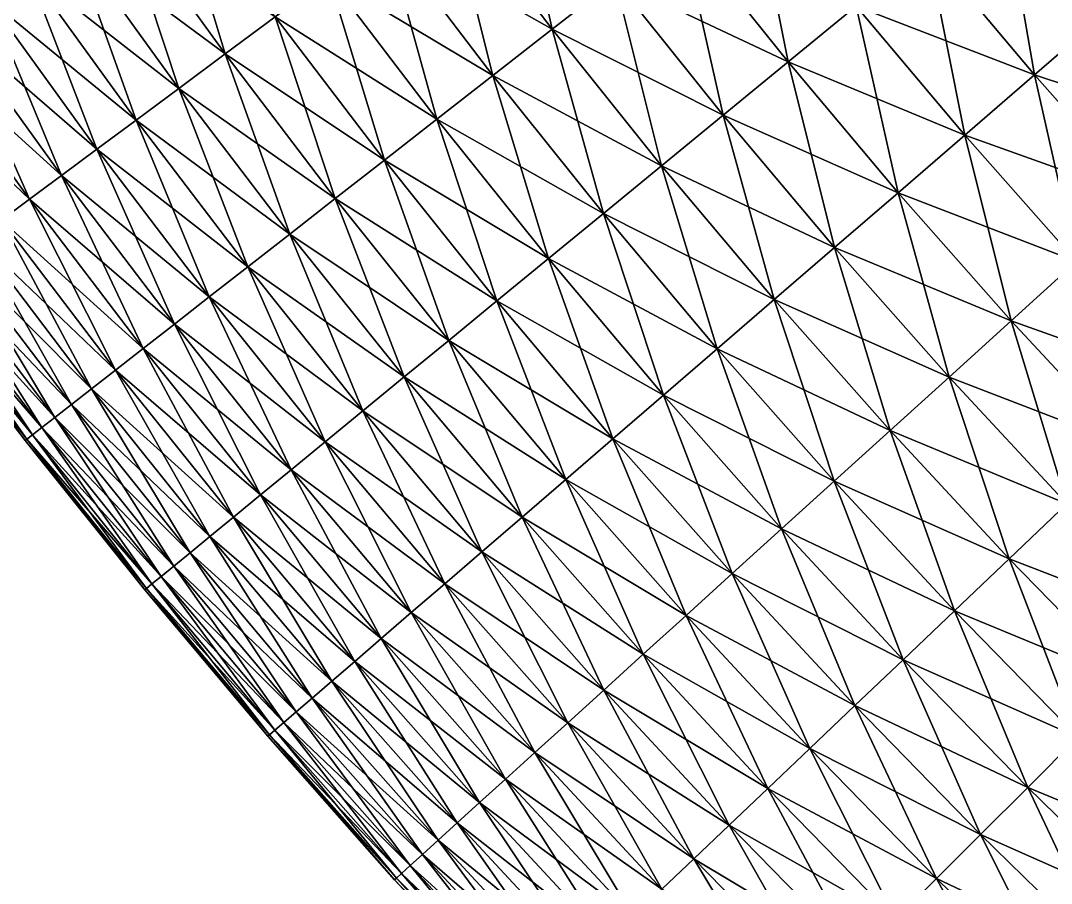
# Model space of a CAD drawing. Extents: x -1 to 0.97, y -0.99 to 0.99.
# Drawn here: x -0.7915 to -0.6609, y -0.6644 to -0.5551 of the extents above; entities that cross this region are included whole.
import ezdxf

# ---------------------------------------------------------------- set-up
doc = ezdxf.new("R2010")
doc.units = 0

msp = doc.modelspace()

# ---------------------------------------------------------------- linework, layer by layer
for points in [[(-0.72415, -0.55622, 0.40265), (-0.72945, -0.53258, 0.42482), (-0.73756, -0.53859, 0.40265)], [(-0.72415, -0.55622, 0.40265), (-0.71619, -0.55001, 0.42482), (-0.72945, -0.53258, 0.42482)], [(-0.76556, -0.55936, 0.31167), (-0.7726, -0.53618, 0.33473), (-0.77904, -0.54072, 0.31167)], [(-0.76556, -0.55936, 0.31167), (-0.75923, -0.55467, 0.33473), (-0.7726, -0.53618, 0.33473)], [(-0.69429, -0.56037, 0.44673), (-0.69901, -0.53661, 0.46838), (-0.70781, -0.54347, 0.44673)], [(-0.69429, -0.56037, 0.44673), (-0.68566, -0.55329, 0.46838), (-0.69901, -0.53661, 0.46838)], [(-0.73167, -0.56209, 0.38023), (-0.73756, -0.53859, 0.40265), (-0.74523, -0.54428, 0.38023)], [(-0.72415, -0.55622, -0.40265), (-0.74523, -0.54428, -0.38023), (-0.73756, -0.53859, -0.40265)], [(-0.73167, -0.56209, 0.38023), (-0.72415, -0.55622, 0.40265), (-0.73756, -0.53859, 0.40265)], [(-0.71619, -0.55001, -0.42482), (-0.72415, -0.55622, -0.40265), (-0.73756, -0.53859, -0.40265)], [(-0.66306, -0.56201, 0.48974), (-0.6672, -0.53814, 0.51081), (-0.67663, -0.54588, 0.48974)], [(-0.66306, -0.56201, 0.48974), (-0.65382, -0.55404, 0.51081), (-0.6672, -0.53814, 0.51081)], [(-0.77144, -0.56372, 0.28842), (-0.77904, -0.54072, 0.31167), (-0.78502, -0.54493, 0.28842)], [(-0.76556, -0.55936, -0.31167), (-0.78502, -0.54493, -0.28842), (-0.77904, -0.54072, -0.31167)], [(-0.77144, -0.56372, 0.28842), (-0.76556, -0.55936, 0.31167), (-0.77904, -0.54072, 0.31167)], [(-0.75923, -0.55467, -0.33473), (-0.76556, -0.55936, -0.31167), (-0.77904, -0.54072, -0.31167)], [(-0.73876, -0.56763, 0.35759), (-0.74523, -0.54428, 0.38023), (-0.75245, -0.54964, 0.35759)], [(-0.73167, -0.56209, -0.38023), (-0.75245, -0.54964, -0.35759), (-0.74523, -0.54428, -0.38023)], [(-0.73876, -0.56763, 0.35759), (-0.73167, -0.56209, 0.38023), (-0.74523, -0.54428, 0.38023)], [(-0.72415, -0.55622, -0.40265), (-0.73167, -0.56209, -0.38023), (-0.74523, -0.54428, -0.38023)], [(-0.7025, -0.56711, 0.42482), (-0.70781, -0.54347, 0.44673), (-0.71619, -0.55001, 0.42482)], [(-0.69429, -0.56037, -0.44673), (-0.71619, -0.55001, -0.42482), (-0.70781, -0.54347, -0.44673)], [(-0.7025, -0.56711, 0.42482), (-0.69429, -0.56037, 0.44673), (-0.70781, -0.54347, 0.44673)], [(-0.68566, -0.55329, -0.46838), (-0.69429, -0.56037, -0.44673), (-0.70781, -0.54347, -0.44673)], [(-0.77686, -0.56774, 0.265), (-0.78502, -0.54493, 0.28842), (-0.79054, -0.54882, 0.265)], [(-0.77144, -0.56372, -0.28842), (-0.79054, -0.54882, -0.265), (-0.78502, -0.54493, -0.28842)], [(-0.77686, -0.56774, 0.265), (-0.77144, -0.56372, 0.28842), (-0.78502, -0.54493, 0.28842)], [(-0.76556, -0.55936, -0.31167), (-0.77144, -0.56372, -0.28842), (-0.78502, -0.54493, -0.28842)], [(-0.6719, -0.56964, 0.46838), (-0.67663, -0.54588, 0.48974), (-0.68566, -0.55329, 0.46838)], [(-0.66306, -0.56201, -0.48974), (-0.68566, -0.55329, -0.46838), (-0.67663, -0.54588, -0.48974)], [(-0.6719, -0.56964, 0.46838), (-0.66306, -0.56201, 0.48974), (-0.67663, -0.54588, 0.48974)], [(-0.65382, -0.55404, -0.51081), (-0.66306, -0.56201, -0.48974), (-0.67663, -0.54588, -0.48974)], [(-0.78182, -0.57142, 0.24142), (-0.79054, -0.54882, 0.265), (-0.79559, -0.55237, 0.24142)], [(-0.77686, -0.56774, -0.265), (-0.79559, -0.55237, -0.24142), (-0.79054, -0.54882, -0.265)], [(-0.78182, -0.57142, 0.24142), (-0.77686, -0.56774, 0.265), (-0.79054, -0.54882, 0.265)], [(-0.77144, -0.56372, -0.28842), (-0.77686, -0.56774, -0.265), (-0.79054, -0.54882, -0.265)], [(-0.74542, -0.57282, 0.33473), (-0.75245, -0.54964, 0.35759), (-0.75923, -0.55467, 0.33473)], [(-0.73876, -0.56763, -0.35759), (-0.75923, -0.55467, -0.33473), (-0.75245, -0.54964, -0.35759)], [(-0.74542, -0.57282, 0.33473), (-0.73876, -0.56763, 0.35759), (-0.75245, -0.54964, 0.35759)], [(-0.73167, -0.56209, -0.38023), (-0.73876, -0.56763, -0.35759), (-0.75245, -0.54964, -0.35759)], [(-0.7103, -0.57352, 0.40265), (-0.71619, -0.55001, 0.42482), (-0.72415, -0.55622, 0.40265)], [(-0.7025, -0.56711, -0.42482), (-0.72415, -0.55622, -0.40265), (-0.71619, -0.55001, -0.42482)], [(-0.7103, -0.57352, 0.40265), (-0.7025, -0.56711, 0.42482), (-0.71619, -0.55001, 0.42482)], [(-0.69429, -0.56037, -0.44673), (-0.7025, -0.56711, -0.42482), (-0.71619, -0.55001, -0.42482)], [(-0.78632, -0.57476, 0.2177), (-0.79559, -0.55237, 0.24142), (-0.80017, -0.5556, 0.2177)], [(-0.78182, -0.57142, -0.24142), (-0.80017, -0.5556, -0.2177), (-0.79559, -0.55237, -0.24142)], [(-0.78632, -0.57476, 0.2177), (-0.78182, -0.57142, 0.24142), (-0.79559, -0.55237, 0.24142)], [(-0.77686, -0.56774, -0.265), (-0.78182, -0.57142, -0.24142), (-0.79559, -0.55237, -0.24142)], [(-0.68035, -0.57693, 0.44673), (-0.68566, -0.55329, 0.46838), (-0.69429, -0.56037, 0.44673)], [(-0.6719, -0.56964, -0.46838), (-0.69429, -0.56037, -0.44673), (-0.68566, -0.55329, -0.46838)], [(-0.68035, -0.57693, 0.44673), (-0.6719, -0.56964, 0.46838), (-0.68566, -0.55329, 0.46838)], [(-0.66306, -0.56201, -0.48974), (-0.6719, -0.56964, -0.46838), (-0.68566, -0.55329, -0.46838)], [(-0.75163, -0.57767, 0.31167), (-0.75923, -0.55467, 0.33473), (-0.76556, -0.55936, 0.31167)], [(-0.74542, -0.57282, -0.33473), (-0.76556, -0.55936, -0.31167), (-0.75923, -0.55467, -0.33473)], [(-0.75163, -0.57767, 0.31167), (-0.74542, -0.57282, 0.33473), (-0.75923, -0.55467, 0.33473)], [(-0.73876, -0.56763, -0.35759), (-0.74542, -0.57282, -0.33473), (-0.75923, -0.55467, -0.33473)], [(-0.64909, -0.57781, 0.48974), (-0.65382, -0.55404, 0.51081), (-0.66306, -0.56201, 0.48974)], [(-0.64005, -0.56961, -0.51081), (-0.66306, -0.56201, -0.48974), (-0.65382, -0.55404, -0.51081)], [(-0.79035, -0.57775, 0.19384), (-0.80017, -0.5556, 0.2177), (-0.80427, -0.55849, 0.19384)], [(-0.78632, -0.57476, -0.2177), (-0.80427, -0.55849, -0.19384), (-0.80017, -0.5556, -0.2177)], [(-0.79035, -0.57775, 0.19384), (-0.78632, -0.57476, 0.2177), (-0.80017, -0.5556, 0.2177)], [(-0.78182, -0.57142, -0.24142), (-0.78632, -0.57476, -0.2177), (-0.80017, -0.5556, -0.2177)], [(-0.71768, -0.57957, 0.38023), (-0.72415, -0.55622, 0.40265), (-0.73167, -0.56209, 0.38023)], [(-0.7103, -0.57352, -0.40265), (-0.73167, -0.56209, -0.38023), (-0.72415, -0.55622, -0.40265)], [(-0.71768, -0.57957, 0.38023), (-0.7103, -0.57352, 0.40265), (-0.72415, -0.55622, 0.40265)], [(-0.7025, -0.56711, -0.42482), (-0.7103, -0.57352, -0.40265), (-0.72415, -0.55622, -0.40265)], [(-0.79035, -0.57775, -0.19384), (-0.8079, -0.56104, -0.16987), (-0.80427, -0.55849, -0.19384)], [(-0.79391, -0.58039, 0.16987), (-0.79035, -0.57775, 0.19384), (-0.80427, -0.55849, 0.19384)], [(-0.78632, -0.57476, -0.2177), (-0.79035, -0.57775, -0.19384), (-0.80427, -0.55849, -0.19384)], [(-0.7574, -0.58217, 0.28842), (-0.76556, -0.55936, 0.31167), (-0.77144, -0.56372, 0.28842)], [(-0.75163, -0.57767, -0.31167), (-0.77144, -0.56372, -0.28842), (-0.76556, -0.55936, -0.31167)], [(-0.7574, -0.58217, 0.28842), (-0.75163, -0.57767, 0.31167), (-0.76556, -0.55936, 0.31167)], [(-0.74542, -0.57282, -0.33473), (-0.75163, -0.57767, -0.31167), (-0.76556, -0.55936, -0.31167)], [(-0.79035, -0.57775, -0.19384), (-0.79391, -0.58039, -0.16987), (-0.8079, -0.56104, -0.16987)], [(-0.6884, -0.58387, 0.42482), (-0.69429, -0.56037, 0.44673), (-0.7025, -0.56711, 0.42482)], [(-0.68035, -0.57693, -0.44673), (-0.7025, -0.56711, -0.42482), (-0.69429, -0.56037, -0.44673)], [(-0.6884, -0.58387, 0.42482), (-0.68035, -0.57693, 0.44673), (-0.69429, -0.56037, 0.44673)], [(-0.6719, -0.56964, -0.46838), (-0.68035, -0.57693, -0.44673), (-0.69429, -0.56037, -0.44673)], [(-0.72464, -0.58528, 0.35759), (-0.73167, -0.56209, 0.38023), (-0.73876, -0.56763, 0.35759)], [(-0.71768, -0.57957, -0.38023), (-0.73876, -0.56763, -0.35759), (-0.73167, -0.56209, -0.38023)], [(-0.72464, -0.58528, 0.35759), (-0.71768, -0.57957, 0.38023), (-0.73167, -0.56209, 0.38023)], [(-0.7103, -0.57352, -0.40265), (-0.71768, -0.57957, -0.38023), (-0.73167, -0.56209, -0.38023)], [(-0.65775, -0.58565, 0.46838), (-0.66306, -0.56201, 0.48974), (-0.6719, -0.56964, 0.46838)], [(-0.64909, -0.57781, -0.48974), (-0.6719, -0.56964, -0.46838), (-0.66306, -0.56201, -0.48974)], [(-0.65775, -0.58565, 0.46838), (-0.64909, -0.57781, 0.48974), (-0.66306, -0.56201, 0.48974)], [(-0.64005, -0.56961, -0.51081), (-0.64909, -0.57781, -0.48974), (-0.66306, -0.56201, -0.48974)], [(-0.76272, -0.58632, 0.265), (-0.77144, -0.56372, 0.28842), (-0.77686, -0.56774, 0.265)], [(-0.7574, -0.58217, -0.28842), (-0.77686, -0.56774, -0.265), (-0.77144, -0.56372, -0.28842)], [(-0.76272, -0.58632, 0.265), (-0.7574, -0.58217, 0.28842), (-0.77144, -0.56372, 0.28842)], [(-0.75163, -0.57767, -0.31167), (-0.7574, -0.58217, -0.28842), (-0.77144, -0.56372, -0.28842)], [(-0.76759, -0.59012, 0.24142), (-0.77686, -0.56774, 0.265), (-0.78182, -0.57142, 0.24142)], [(-0.76272, -0.58632, -0.265), (-0.78182, -0.57142, -0.24142), (-0.77686, -0.56774, -0.265)], [(-0.76759, -0.59012, 0.24142), (-0.76272, -0.58632, 0.265), (-0.77686, -0.56774, 0.265)], [(-0.7574, -0.58217, -0.28842), (-0.76272, -0.58632, -0.265), (-0.77686, -0.56774, -0.265)], [(-0.73116, -0.59063, 0.33473), (-0.73876, -0.56763, 0.35759), (-0.74542, -0.57282, 0.33473)], [(-0.72464, -0.58528, -0.35759), (-0.74542, -0.57282, -0.33473), (-0.73876, -0.56763, -0.35759)], [(-0.73116, -0.59063, 0.33473), (-0.72464, -0.58528, 0.35759), (-0.73876, -0.56763, 0.35759)], [(-0.71768, -0.57957, -0.38023), (-0.72464, -0.58528, -0.35759), (-0.73876, -0.56763, -0.35759)], [(-0.69604, -0.59046, 0.40265), (-0.7025, -0.56711, 0.42482), (-0.7103, -0.57352, 0.40265)], [(-0.6884, -0.58387, -0.42482), (-0.7103, -0.57352, -0.40265), (-0.7025, -0.56711, -0.42482)], [(-0.69604, -0.59046, 0.40265), (-0.6884, -0.58387, 0.42482), (-0.7025, -0.56711, 0.42482)], [(-0.68035, -0.57693, -0.44673), (-0.6884, -0.58387, -0.42482), (-0.7025, -0.56711, -0.42482)], [(-0.66602, -0.59314, 0.44673), (-0.6719, -0.56964, 0.46838), (-0.68035, -0.57693, 0.44673)], [(-0.65775, -0.58565, -0.46838), (-0.68035, -0.57693, -0.44673), (-0.6719, -0.56964, -0.46838)], [(-0.66602, -0.59314, 0.44673), (-0.65775, -0.58565, 0.46838), (-0.6719, -0.56964, 0.46838)], [(-0.64909, -0.57781, -0.48974), (-0.65775, -0.58565, -0.46838), (-0.6719, -0.56964, -0.46838)], [(-0.772, -0.59357, 0.2177), (-0.78182, -0.57142, 0.24142), (-0.78632, -0.57476, 0.2177)], [(-0.76759, -0.59012, -0.24142), (-0.78632, -0.57476, -0.2177), (-0.78182, -0.57142, -0.24142)], [(-0.772, -0.59357, 0.2177), (-0.76759, -0.59012, 0.24142), (-0.78182, -0.57142, 0.24142)], [(-0.76272, -0.58632, -0.265), (-0.76759, -0.59012, -0.24142), (-0.78182, -0.57142, -0.24142)], [(-0.73725, -0.59563, 0.31167), (-0.74542, -0.57282, 0.33473), (-0.75163, -0.57767, 0.31167)], [(-0.73116, -0.59063, -0.33473), (-0.75163, -0.57767, -0.31167), (-0.74542, -0.57282, -0.33473)], [(-0.73725, -0.59563, 0.31167), (-0.73116, -0.59063, 0.33473), (-0.74542, -0.57282, 0.33473)], [(-0.72464, -0.58528, -0.35759), (-0.73116, -0.59063, -0.33473), (-0.74542, -0.57282, -0.33473)], [(-0.70327, -0.5967, 0.38023), (-0.7103, -0.57352, 0.40265), (-0.71768, -0.57957, 0.38023)], [(-0.69604, -0.59046, -0.40265), (-0.71768, -0.57957, -0.38023), (-0.7103, -0.57352, -0.40265)], [(-0.70327, -0.5967, 0.38023), (-0.69604, -0.59046, 0.40265), (-0.7103, -0.57352, 0.40265)], [(-0.6884, -0.58387, -0.42482), (-0.69604, -0.59046, -0.40265), (-0.7103, -0.57352, -0.40265)], [(-0.77596, -0.59666, 0.19384), (-0.78632, -0.57476, 0.2177), (-0.79035, -0.57775, 0.19384)], [(-0.772, -0.59357, -0.2177), (-0.79035, -0.57775, -0.19384), (-0.78632, -0.57476, -0.2177)], [(-0.77596, -0.59666, 0.19384), (-0.772, -0.59357, 0.2177), (-0.78632, -0.57476, 0.2177)], [(-0.76759, -0.59012, -0.24142), (-0.772, -0.59357, -0.2177), (-0.78632, -0.57476, -0.2177)], [(-0.67389, -0.60028, 0.42482), (-0.68035, -0.57693, 0.44673), (-0.6884, -0.58387, 0.42482)], [(-0.66602, -0.59314, -0.44673), (-0.6884, -0.58387, -0.42482), (-0.68035, -0.57693, -0.44673)], [(-0.67389, -0.60028, 0.42482), (-0.66602, -0.59314, 0.44673), (-0.68035, -0.57693, 0.44673)], [(-0.65775, -0.58565, -0.46838), (-0.66602, -0.59314, -0.44673), (-0.68035, -0.57693, -0.44673)], [(-0.77946, -0.59939, 0.16987), (-0.79035, -0.57775, 0.19384), (-0.79391, -0.58039, 0.16987)], [(-0.77596, -0.59666, -0.19384), (-0.79391, -0.58039, -0.16987), (-0.79035, -0.57775, -0.19384)], [(-0.77946, -0.59939, 0.16987), (-0.77596, -0.59666, 0.19384), (-0.79035, -0.57775, 0.19384)], [(-0.772, -0.59357, -0.2177), (-0.77596, -0.59666, -0.19384), (-0.79035, -0.57775, -0.19384)], [(-0.74291, -0.60027, 0.28842), (-0.75163, -0.57767, 0.31167), (-0.7574, -0.58217, 0.28842)], [(-0.73725, -0.59563, -0.31167), (-0.7574, -0.58217, -0.28842), (-0.75163, -0.57767, -0.31167)], [(-0.74291, -0.60027, 0.28842), (-0.73725, -0.59563, 0.31167), (-0.75163, -0.57767, 0.31167)], [(-0.73116, -0.59063, -0.33473), (-0.73725, -0.59563, -0.31167), (-0.75163, -0.57767, -0.31167)], [(-0.71008, -0.60258, 0.35759), (-0.71768, -0.57957, 0.38023), (-0.72464, -0.58528, 0.35759)], [(-0.70327, -0.5967, -0.38023), (-0.72464, -0.58528, -0.35759), (-0.71768, -0.57957, -0.38023)], [(-0.71008, -0.60258, 0.35759), (-0.70327, -0.5967, 0.38023), (-0.71768, -0.57957, 0.38023)], [(-0.69604, -0.59046, -0.40265), (-0.70327, -0.5967, -0.38023), (-0.71768, -0.57957, -0.38023)], [(-0.78249, -0.60175, 0.14579), (-0.79391, -0.58039, 0.16987), (-0.797, -0.58268, 0.14579)], [(-0.77946, -0.59939, -0.16987), (-0.797, -0.58268, -0.14579), (-0.79391, -0.58039, -0.16987)], [(-0.78249, -0.60175, 0.14579), (-0.77946, -0.59939, 0.16987), (-0.79391, -0.58039, 0.16987)], [(-0.77596, -0.59666, -0.19384), (-0.77946, -0.59939, -0.16987), (-0.79391, -0.58039, -0.16987)], [(-0.74813, -0.60456, 0.265), (-0.7574, -0.58217, 0.28842), (-0.76272, -0.58632, 0.265)], [(-0.74291, -0.60027, -0.28842), (-0.76272, -0.58632, -0.265), (-0.7574, -0.58217, -0.28842)], [(-0.74813, -0.60456, 0.265), (-0.74291, -0.60027, 0.28842), (-0.7574, -0.58217, 0.28842)], [(-0.73725, -0.59563, -0.31167), (-0.74291, -0.60027, -0.28842), (-0.7574, -0.58217, -0.28842)], [(-0.78506, -0.60376, 0.12163), (-0.797, -0.58268, 0.14579), (-0.79962, -0.58462, 0.12163)], [(-0.78249, -0.60175, -0.14579), (-0.79962, -0.58462, -0.12163), (-0.797, -0.58268, -0.14579)], [(-0.78506, -0.60376, 0.12163), (-0.78249, -0.60175, 0.14579), (-0.797, -0.58268, 0.14579)], [(-0.77946, -0.59939, -0.16987), (-0.78249, -0.60175, -0.14579), (-0.797, -0.58268, -0.14579)], [(-0.78716, -0.6054, 0.09739), (-0.79962, -0.58462, 0.12163), (-0.80177, -0.58621, 0.09739)], [(-0.78506, -0.60376, -0.12163), (-0.80177, -0.58621, -0.09739), (-0.79962, -0.58462, -0.12163)], [(-0.78716, -0.6054, 0.09739), (-0.78506, -0.60376, 0.12163), (-0.79962, -0.58462, 0.12163)], [(-0.78249, -0.60175, -0.14579), (-0.78506, -0.60376, -0.12163), (-0.79962, -0.58462, -0.12163)], [(-0.68137, -0.60706, 0.40265), (-0.6884, -0.58387, 0.42482), (-0.69604, -0.59046, 0.40265)], [(-0.67389, -0.60028, -0.42482), (-0.69604, -0.59046, -0.40265), (-0.6884, -0.58387, -0.42482)], [(-0.68137, -0.60706, 0.40265), (-0.67389, -0.60028, 0.42482), (-0.6884, -0.58387, 0.42482)], [(-0.66602, -0.59314, -0.44673), (-0.67389, -0.60028, -0.42482), (-0.6884, -0.58387, -0.42482)], [(-0.71648, -0.60809, 0.33473), (-0.72464, -0.58528, 0.35759), (-0.73116, -0.59063, 0.33473)], [(-0.71008, -0.60258, -0.35759), (-0.73116, -0.59063, -0.33473), (-0.72464, -0.58528, -0.35759)], [(-0.71648, -0.60809, 0.33473), (-0.71008, -0.60258, 0.35759), (-0.72464, -0.58528, 0.35759)], [(-0.70327, -0.5967, -0.38023), (-0.71008, -0.60258, -0.35759), (-0.72464, -0.58528, -0.35759)], [(-0.65129, -0.609, 0.44673), (-0.65775, -0.58565, 0.46838), (-0.66602, -0.59314, 0.44673)], [(-0.64321, -0.60131, -0.46838), (-0.66602, -0.59314, -0.44673), (-0.65775, -0.58565, -0.46838)], [(-0.78998, -0.60759, 0.04875), (-0.80344, -0.58745, 0.07309), (-0.80463, -0.58834, 0.04875)], [(-0.7888, -0.60668, -0.07309), (-0.80463, -0.58834, -0.04875), (-0.80344, -0.58745, -0.07309)], [(-0.7888, -0.60668, 0.07309), (-0.80177, -0.58621, 0.09739), (-0.80344, -0.58745, 0.07309)], [(-0.78716, -0.6054, -0.09739), (-0.80344, -0.58745, -0.07309), (-0.80177, -0.58621, -0.09739)], [(-0.78998, -0.60759, 0.04875), (-0.7888, -0.60668, 0.07309), (-0.80344, -0.58745, 0.07309)], [(-0.78716, -0.6054, -0.09739), (-0.7888, -0.60668, -0.07309), (-0.80344, -0.58745, -0.07309)], [(-0.7888, -0.60668, 0.07309), (-0.78716, -0.6054, 0.09739), (-0.80177, -0.58621, 0.09739)], [(-0.78506, -0.60376, -0.12163), (-0.78716, -0.6054, -0.09739), (-0.80177, -0.58621, -0.09739)], [(-0.7529, -0.60847, 0.24142), (-0.76272, -0.58632, 0.265), (-0.76759, -0.59012, 0.24142)], [(-0.74813, -0.60456, -0.265), (-0.76759, -0.59012, -0.24142), (-0.76272, -0.58632, -0.265)], [(-0.7529, -0.60847, 0.24142), (-0.74813, -0.60456, 0.265), (-0.76272, -0.58632, 0.265)], [(-0.74291, -0.60027, -0.28842), (-0.74813, -0.60456, -0.265), (-0.76272, -0.58632, -0.265)], [(-0.79068, -0.60814, 0.02438), (-0.80463, -0.58834, 0.04875), (-0.80535, -0.58887, 0.02438)], [(-0.78998, -0.60759, -0.04875), (-0.80535, -0.58887, -0.02438), (-0.80463, -0.58834, -0.04875)], [(-0.79068, -0.60814, 0.02438), (-0.78998, -0.60759, 0.04875), (-0.80463, -0.58834, 0.04875)], [(-0.7888, -0.60668, -0.07309), (-0.78998, -0.60759, -0.04875), (-0.80463, -0.58834, -0.04875)], [(-0.79091, -0.60833, 0), (-0.80535, -0.58887, 0.02438), (-0.80559, -0.58905, 0)], [(-0.79068, -0.60814, -0.02438), (-0.80559, -0.58905, 0), (-0.80535, -0.58887, -0.02438)], [(-0.79068, -0.60814, -0.02438), (-0.79091, -0.60833, 0), (-0.80559, -0.58905, 0)], [(-0.79091, -0.60833, 0), (-0.79068, -0.60814, 0.02438), (-0.80535, -0.58887, 0.02438)], [(-0.78998, -0.60759, -0.04875), (-0.79068, -0.60814, -0.02438), (-0.80535, -0.58887, -0.02438)], [(-0.75723, -0.61203, 0.2177), (-0.76759, -0.59012, 0.24142), (-0.772, -0.59357, 0.2177)], [(-0.7529, -0.60847, -0.24142), (-0.772, -0.59357, -0.2177), (-0.76759, -0.59012, -0.24142)], [(-0.75723, -0.61203, 0.2177), (-0.7529, -0.60847, 0.24142), (-0.76759, -0.59012, 0.24142)], [(-0.74813, -0.60456, -0.265), (-0.7529, -0.60847, -0.24142), (-0.76759, -0.59012, -0.24142)], [(-0.72244, -0.61324, 0.31167), (-0.73116, -0.59063, 0.33473), (-0.73725, -0.59563, 0.31167)], [(-0.71648, -0.60809, -0.33473), (-0.73725, -0.59563, -0.31167), (-0.73116, -0.59063, -0.33473)], [(-0.72244, -0.61324, 0.31167), (-0.71648, -0.60809, 0.33473), (-0.73116, -0.59063, 0.33473)], [(-0.71008, -0.60258, -0.35759), (-0.71648, -0.60809, -0.33473), (-0.73116, -0.59063, -0.33473)], [(-0.68844, -0.61347, 0.38023), (-0.69604, -0.59046, 0.40265), (-0.70327, -0.5967, 0.38023)], [(-0.68137, -0.60706, -0.40265), (-0.70327, -0.5967, -0.38023), (-0.69604, -0.59046, -0.40265)], [(-0.68844, -0.61347, 0.38023), (-0.68137, -0.60706, 0.40265), (-0.69604, -0.59046, 0.40265)], [(-0.67389, -0.60028, -0.42482), (-0.68137, -0.60706, -0.40265), (-0.69604, -0.59046, -0.40265)], [(-0.76111, -0.61521, 0.19384), (-0.772, -0.59357, 0.2177), (-0.77596, -0.59666, 0.19384)], [(-0.75723, -0.61203, -0.2177), (-0.77596, -0.59666, -0.19384), (-0.772, -0.59357, -0.2177)], [(-0.76111, -0.61521, 0.19384), (-0.75723, -0.61203, 0.2177), (-0.772, -0.59357, 0.2177)], [(-0.7529, -0.60847, -0.24142), (-0.75723, -0.61203, -0.2177), (-0.772, -0.59357, -0.2177)], [(-0.65899, -0.61633, 0.42482), (-0.66602, -0.59314, 0.44673), (-0.67389, -0.60028, 0.42482)], [(-0.65129, -0.609, -0.44673), (-0.67389, -0.60028, -0.42482), (-0.66602, -0.59314, -0.44673)], [(-0.65899, -0.61633, 0.42482), (-0.65129, -0.609, 0.44673), (-0.66602, -0.59314, 0.44673)], [(-0.64321, -0.60131, -0.46838), (-0.65129, -0.609, -0.44673), (-0.66602, -0.59314, -0.44673)], [(-0.72798, -0.61802, 0.28842), (-0.73725, -0.59563, 0.31167), (-0.74291, -0.60027, 0.28842)], [(-0.72244, -0.61324, -0.31167), (-0.74291, -0.60027, -0.28842), (-0.73725, -0.59563, -0.31167)], [(-0.72798, -0.61802, 0.28842), (-0.72244, -0.61324, 0.31167), (-0.73725, -0.59563, 0.31167)], [(-0.71648, -0.60809, -0.33473), (-0.72244, -0.61324, -0.31167), (-0.73725, -0.59563, -0.31167)], [(-0.76454, -0.61802, 0.16987), (-0.77596, -0.59666, 0.19384), (-0.77946, -0.59939, 0.16987)], [(-0.76111, -0.61521, -0.19384), (-0.77946, -0.59939, -0.16987), (-0.77596, -0.59666, -0.19384)], [(-0.76454, -0.61802, 0.16987), (-0.76111, -0.61521, 0.19384), (-0.77596, -0.59666, 0.19384)], [(-0.75723, -0.61203, -0.2177), (-0.76111, -0.61521, -0.19384), (-0.77596, -0.59666, -0.19384)], [(-0.69511, -0.61951, 0.35759), (-0.70327, -0.5967, 0.38023), (-0.71008, -0.60258, 0.35759)], [(-0.68844, -0.61347, -0.38023), (-0.71008, -0.60258, -0.35759), (-0.70327, -0.5967, -0.38023)], [(-0.69511, -0.61951, 0.35759), (-0.68844, -0.61347, 0.38023), (-0.70327, -0.5967, 0.38023)], [(-0.68137, -0.60706, -0.40265), (-0.68844, -0.61347, -0.38023), (-0.70327, -0.5967, -0.38023)], [(-0.76751, -0.62046, 0.14579), (-0.77946, -0.59939, 0.16987), (-0.78249, -0.60175, 0.14579)], [(-0.76454, -0.61802, -0.16987), (-0.78249, -0.60175, -0.14579), (-0.77946, -0.59939, -0.16987)], [(-0.76751, -0.62046, 0.14579), (-0.76454, -0.61802, 0.16987), (-0.77946, -0.59939, 0.16987)], [(-0.76111, -0.61521, -0.19384), (-0.76454, -0.61802, -0.16987), (-0.77946, -0.59939, -0.16987)], [(-0.73309, -0.62242, 0.265), (-0.74291, -0.60027, 0.28842), (-0.74813, -0.60456, 0.265)], [(-0.72798, -0.61802, -0.28842), (-0.74813, -0.60456, -0.265), (-0.74291, -0.60027, -0.28842)], [(-0.73309, -0.62242, 0.265), (-0.72798, -0.61802, 0.28842), (-0.74291, -0.60027, 0.28842)], [(-0.72244, -0.61324, -0.31167), (-0.72798, -0.61802, -0.28842), (-0.74291, -0.60027, -0.28842)], [(-0.6663, -0.62329, 0.40265), (-0.67389, -0.60028, 0.42482), (-0.68137, -0.60706, 0.40265)], [(-0.65899, -0.61633, -0.42482), (-0.68137, -0.60706, -0.40265), (-0.67389, -0.60028, -0.42482)], [(-0.6663, -0.62329, 0.40265), (-0.65899, -0.61633, 0.42482), (-0.67389, -0.60028, 0.42482)], [(-0.65129, -0.609, -0.44673), (-0.65899, -0.61633, -0.42482), (-0.67389, -0.60028, -0.42482)], [(-0.77003, -0.62253, 0.12163), (-0.78249, -0.60175, 0.14579), (-0.78506, -0.60376, 0.12163)], [(-0.76751, -0.62046, -0.14579), (-0.78506, -0.60376, -0.12163), (-0.78249, -0.60175, -0.14579)], [(-0.77003, -0.62253, 0.12163), (-0.76751, -0.62046, 0.14579), (-0.78249, -0.60175, 0.14579)], [(-0.76454, -0.61802, -0.16987), (-0.76751, -0.62046, -0.14579), (-0.78249, -0.60175, -0.14579)], [(-0.69511, -0.61951, -0.35759), (-0.71648, -0.60809, -0.33473), (-0.71008, -0.60258, -0.35759)], [(-0.70136, -0.62518, 0.33473), (-0.71008, -0.60258, 0.35759), (-0.71648, -0.60809, 0.33473)], [(-0.70136, -0.62518, 0.33473), (-0.69511, -0.61951, 0.35759), (-0.71008, -0.60258, 0.35759)], [(-0.68844, -0.61347, -0.38023), (-0.69511, -0.61951, -0.35759), (-0.71008, -0.60258, -0.35759)], [(-0.7721, -0.62423, 0.09739), (-0.78506, -0.60376, 0.12163), (-0.78716, -0.6054, 0.09739)], [(-0.77003, -0.62253, -0.12163), (-0.78716, -0.6054, -0.09739), (-0.78506, -0.60376, -0.12163)], [(-0.7721, -0.62423, 0.09739), (-0.77003, -0.62253, 0.12163), (-0.78506, -0.60376, 0.12163)], [(-0.76751, -0.62046, -0.14579), (-0.77003, -0.62253, -0.12163), (-0.78506, -0.60376, -0.12163)], [(-0.7737, -0.62555, 0.07309), (-0.78716, -0.6054, 0.09739), (-0.7888, -0.60668, 0.07309)], [(-0.7721, -0.62423, -0.09739), (-0.7888, -0.60668, -0.07309), (-0.78716, -0.6054, -0.09739)], [(-0.7737, -0.62555, 0.07309), (-0.7721, -0.62423, 0.09739), (-0.78716, -0.6054, 0.09739)], [(-0.77003, -0.62253, -0.12163), (-0.7721, -0.62423, -0.09739), (-0.78716, -0.6054, -0.09739)], [(-0.73777, -0.62646, 0.24142), (-0.74813, -0.60456, 0.265), (-0.7529, -0.60847, 0.24142)], [(-0.73309, -0.62242, -0.265), (-0.7529, -0.60847, -0.24142), (-0.74813, -0.60456, -0.265)], [(-0.73777, -0.62646, 0.24142), (-0.73309, -0.62242, 0.265), (-0.74813, -0.60456, 0.265)], [(-0.72798, -0.61802, -0.28842), (-0.73309, -0.62242, -0.265), (-0.74813, -0.60456, -0.265)], [(-0.77485, -0.62649, 0.04875), (-0.7888, -0.60668, 0.07309), (-0.78998, -0.60759, 0.04875)], [(-0.7737, -0.62555, -0.07309), (-0.78998, -0.60759, -0.04875), (-0.7888, -0.60668, -0.07309)], [(-0.77485, -0.62649, 0.04875), (-0.7737, -0.62555, 0.07309), (-0.7888, -0.60668, 0.07309)], [(-0.7721, -0.62423, -0.09739), (-0.7737, -0.62555, -0.07309), (-0.7888, -0.60668, -0.07309)], [(-0.77577, -0.62724, 0), (-0.79068, -0.60814, 0.02438), (-0.79091, -0.60833, 0)], [(-0.77554, -0.62706, -0.02438), (-0.79091, -0.60833, 0), (-0.79068, -0.60814, -0.02438)], [(-0.77554, -0.62706, -0.02438), (-0.77577, -0.62724, 0), (-0.79091, -0.60833, 0)], [(-0.77554, -0.62706, 0.02438), (-0.78998, -0.60759, 0.04875), (-0.79068, -0.60814, 0.02438)], [(-0.77485, -0.62649, -0.04875), (-0.79068, -0.60814, -0.02438), (-0.78998, -0.60759, -0.04875)], [(-0.77577, -0.62724, 0), (-0.77554, -0.62706, 0.02438), (-0.79068, -0.60814, 0.02438)], [(-0.77485, -0.62649, -0.04875), (-0.77554, -0.62706, -0.02438), (-0.79068, -0.60814, -0.02438)], [(-0.77554, -0.62706, 0.02438), (-0.77485, -0.62649, 0.04875), (-0.78998, -0.60759, 0.04875)], [(-0.7737, -0.62555, -0.07309), (-0.77485, -0.62649, -0.04875), (-0.78998, -0.60759, -0.04875)], [(-0.7072, -0.63047, 0.31167), (-0.71648, -0.60809, 0.33473), (-0.72244, -0.61324, 0.31167)], [(-0.70136, -0.62518, -0.33473), (-0.72244, -0.61324, -0.31167), (-0.71648, -0.60809, -0.33473)], [(-0.69511, -0.61951, -0.35759), (-0.70136, -0.62518, -0.33473), (-0.71648, -0.60809, -0.33473)], [(-0.7072, -0.63047, 0.31167), (-0.70136, -0.62518, 0.33473), (-0.71648, -0.60809, 0.33473)], [(-0.67321, -0.62987, 0.38023), (-0.68137, -0.60706, 0.40265), (-0.68844, -0.61347, 0.38023)], [(-0.6663, -0.62329, -0.40265), (-0.68844, -0.61347, -0.38023), (-0.68137, -0.60706, -0.40265)], [(-0.67321, -0.62987, 0.38023), (-0.6663, -0.62329, 0.40265), (-0.68137, -0.60706, 0.40265)], [(-0.65899, -0.61633, -0.42482), (-0.6663, -0.62329, -0.40265), (-0.68137, -0.60706, -0.40265)], [(-0.74201, -0.63012, 0.2177), (-0.7529, -0.60847, 0.24142), (-0.75723, -0.61203, 0.2177)], [(-0.73777, -0.62646, -0.24142), (-0.75723, -0.61203, -0.2177), (-0.7529, -0.60847, -0.24142)], [(-0.74201, -0.63012, 0.2177), (-0.73777, -0.62646, 0.24142), (-0.7529, -0.60847, 0.24142)], [(-0.73309, -0.62242, -0.265), (-0.73777, -0.62646, -0.24142), (-0.7529, -0.60847, -0.24142)], [(-0.74581, -0.63339, 0.19384), (-0.75723, -0.61203, 0.2177), (-0.76111, -0.61521, 0.19384)], [(-0.74201, -0.63012, -0.2177), (-0.76111, -0.61521, -0.19384), (-0.75723, -0.61203, -0.2177)], [(-0.74581, -0.63339, 0.19384), (-0.74201, -0.63012, 0.2177), (-0.75723, -0.61203, 0.2177)], [(-0.73777, -0.62646, -0.24142), (-0.74201, -0.63012, -0.2177), (-0.75723, -0.61203, -0.2177)], [(-0.71262, -0.63539, 0.28842), (-0.72244, -0.61324, 0.31167), (-0.72798, -0.61802, 0.28842)], [(-0.7072, -0.63047, -0.31167), (-0.72798, -0.61802, -0.28842), (-0.72244, -0.61324, -0.31167)], [(-0.71262, -0.63539, 0.28842), (-0.7072, -0.63047, 0.31167), (-0.72244, -0.61324, 0.31167)], [(-0.70136, -0.62518, -0.33473), (-0.7072, -0.63047, -0.31167), (-0.72244, -0.61324, -0.31167)], [(-0.67972, -0.63608, 0.35759), (-0.68844, -0.61347, 0.38023), (-0.69511, -0.61951, 0.35759)], [(-0.67321, -0.62987, -0.38023), (-0.69511, -0.61951, -0.35759), (-0.68844, -0.61347, -0.38023)], [(-0.67972, -0.63608, 0.35759), (-0.67321, -0.62987, 0.38023), (-0.68844, -0.61347, 0.38023)], [(-0.6663, -0.62329, -0.40265), (-0.67321, -0.62987, -0.38023), (-0.68844, -0.61347, -0.38023)], [(-0.74917, -0.63629, 0.16987), (-0.76111, -0.61521, 0.19384), (-0.76454, -0.61802, 0.16987)], [(-0.74581, -0.63339, -0.19384), (-0.76454, -0.61802, -0.16987), (-0.76111, -0.61521, -0.19384)], [(-0.74917, -0.63629, 0.16987), (-0.74581, -0.63339, 0.19384), (-0.76111, -0.61521, 0.19384)], [(-0.74201, -0.63012, -0.2177), (-0.74581, -0.63339, -0.19384), (-0.76111, -0.61521, -0.19384)], [(-0.65083, -0.63914, 0.40265), (-0.65899, -0.61633, 0.42482), (-0.6663, -0.62329, 0.40265)], [(-0.64369, -0.63201, -0.42482), (-0.6663, -0.62329, -0.40265), (-0.65899, -0.61633, -0.42482)], [(-0.75208, -0.6388, 0.14579), (-0.76454, -0.61802, 0.16987), (-0.76751, -0.62046, 0.14579)], [(-0.74917, -0.63629, -0.16987), (-0.76751, -0.62046, -0.14579), (-0.76454, -0.61802, -0.16987)], [(-0.75208, -0.6388, 0.14579), (-0.74917, -0.63629, 0.16987), (-0.76454, -0.61802, 0.16987)], [(-0.74581, -0.63339, -0.19384), (-0.74917, -0.63629, -0.16987), (-0.76454, -0.61802, -0.16987)], [(-0.71763, -0.63992, 0.265), (-0.72798, -0.61802, 0.28842), (-0.73309, -0.62242, 0.265)], [(-0.71262, -0.63539, -0.28842), (-0.73309, -0.62242, -0.265), (-0.72798, -0.61802, -0.28842)], [(-0.71763, -0.63992, 0.265), (-0.71262, -0.63539, 0.28842), (-0.72798, -0.61802, 0.28842)], [(-0.7072, -0.63047, -0.31167), (-0.71262, -0.63539, -0.28842), (-0.72798, -0.61802, -0.28842)], [(-0.68584, -0.6419, 0.33473), (-0.69511, -0.61951, 0.35759), (-0.70136, -0.62518, 0.33473)], [(-0.67973, -0.63608, -0.35759), (-0.70136, -0.62518, -0.33473), (-0.69511, -0.61951, -0.35759)], [(-0.68584, -0.6419, 0.33473), (-0.67972, -0.63608, 0.35759), (-0.69511, -0.61951, 0.35759)], [(-0.67321, -0.62987, -0.38023), (-0.67973, -0.63608, -0.35759), (-0.69511, -0.61951, -0.35759)], [(-0.75455, -0.64093, 0.12163), (-0.76751, -0.62046, 0.14579), (-0.77003, -0.62253, 0.12163)], [(-0.75208, -0.6388, -0.14579), (-0.77003, -0.62253, -0.12163), (-0.76751, -0.62046, -0.14579)], [(-0.75455, -0.64093, 0.12163), (-0.75208, -0.6388, 0.14579), (-0.76751, -0.62046, 0.14579)], [(-0.74917, -0.63629, -0.16987), (-0.75208, -0.6388, -0.14579), (-0.76751, -0.62046, -0.14579)], [(-0.75657, -0.64268, 0.09739), (-0.77003, -0.62253, 0.12163), (-0.7721, -0.62423, 0.09739)], [(-0.75455, -0.64093, -0.12163), (-0.7721, -0.62423, -0.09739), (-0.77003, -0.62253, -0.12163)], [(-0.75657, -0.64268, 0.09739), (-0.75455, -0.64093, 0.12163), (-0.77003, -0.62253, 0.12163)], [(-0.75208, -0.6388, -0.14579), (-0.75455, -0.64093, -0.12163), (-0.77003, -0.62253, -0.12163)], [(-0.7222, -0.64407, 0.24142), (-0.73309, -0.62242, 0.265), (-0.73777, -0.62646, 0.24142)], [(-0.71763, -0.63992, -0.265), (-0.73777, -0.62646, -0.24142), (-0.73309, -0.62242, -0.265)], [(-0.7222, -0.64407, 0.24142), (-0.71763, -0.63992, 0.265), (-0.73309, -0.62242, 0.265)], [(-0.71262, -0.63539, -0.28842), (-0.71763, -0.63992, -0.265), (-0.73309, -0.62242, -0.265)], [(-0.65758, -0.64589, 0.38023), (-0.6663, -0.62329, 0.40265), (-0.67321, -0.62987, 0.38023)], [(-0.65083, -0.63914, -0.40265), (-0.67321, -0.62987, -0.38023), (-0.6663, -0.62329, -0.40265)], [(-0.65758, -0.64589, 0.38023), (-0.65083, -0.63914, 0.40265), (-0.6663, -0.62329, 0.40265)], [(-0.64369, -0.63201, -0.42482), (-0.65083, -0.63914, -0.40265), (-0.6663, -0.62329, -0.40265)], [(-0.75815, -0.64404, 0.07309), (-0.7721, -0.62423, 0.09739), (-0.7737, -0.62555, 0.07309)], [(-0.75657, -0.64268, -0.09739), (-0.7737, -0.62555, -0.07309), (-0.7721, -0.62423, -0.09739)], [(-0.75815, -0.64404, 0.07309), (-0.75657, -0.64268, 0.09739), (-0.7721, -0.62423, 0.09739)], [(-0.75455, -0.64093, -0.12163), (-0.75657, -0.64268, -0.09739), (-0.7721, -0.62423, -0.09739)], [(-0.69155, -0.64733, 0.31167), (-0.70136, -0.62518, 0.33473), (-0.7072, -0.63047, 0.31167)], [(-0.68584, -0.6419, -0.33473), (-0.7072, -0.63047, -0.31167), (-0.70136, -0.62518, -0.33473)], [(-0.69155, -0.64733, 0.31167), (-0.68584, -0.6419, 0.33473), (-0.70136, -0.62518, 0.33473)], [(-0.67973, -0.63608, -0.35759), (-0.68584, -0.6419, -0.33473), (-0.70136, -0.62518, -0.33473)], [(-0.75995, -0.64559, 0.02438), (-0.77485, -0.62649, 0.04875), (-0.77554, -0.62706, 0.02438)], [(-0.75927, -0.64501, -0.04875), (-0.77554, -0.62706, -0.02438), (-0.77485, -0.62649, -0.04875)], [(-0.75927, -0.64501, 0.04875), (-0.7737, -0.62555, 0.07309), (-0.77485, -0.62649, 0.04875)], [(-0.75815, -0.64404, -0.07309), (-0.77485, -0.62649, -0.04875), (-0.7737, -0.62555, -0.07309)], [(-0.75995, -0.64559, 0.02438), (-0.75927, -0.64501, 0.04875), (-0.77485, -0.62649, 0.04875)], [(-0.75815, -0.64404, -0.07309), (-0.75927, -0.64501, -0.04875), (-0.77485, -0.62649, -0.04875)], [(-0.75927, -0.64501, 0.04875), (-0.75815, -0.64404, 0.07309), (-0.7737, -0.62555, 0.07309)], [(-0.75657, -0.64268, -0.09739), (-0.75815, -0.64404, -0.07309), (-0.7737, -0.62555, -0.07309)], [(-0.72635, -0.64783, 0.2177), (-0.73777, -0.62646, 0.24142), (-0.74201, -0.63012, 0.2177)], [(-0.7222, -0.64407, -0.24142), (-0.74201, -0.63012, -0.2177), (-0.73777, -0.62646, -0.24142)], [(-0.72635, -0.64783, 0.2177), (-0.7222, -0.64407, 0.24142), (-0.73777, -0.62646, 0.24142)], [(-0.71763, -0.63992, -0.265), (-0.7222, -0.64407, -0.24142), (-0.73777, -0.62646, -0.24142)], [(-0.76017, -0.64578, 0), (-0.77554, -0.62706, 0.02438), (-0.77577, -0.62724, 0)], [(-0.75995, -0.64559, -0.02438), (-0.77577, -0.62724, 0), (-0.77554, -0.62706, -0.02438)], [(-0.75995, -0.64559, -0.02438), (-0.76017, -0.64578, 0), (-0.77577, -0.62724, 0)], [(-0.76017, -0.64578, 0), (-0.75995, -0.64559, 0.02438), (-0.77554, -0.62706, 0.02438)], [(-0.75927, -0.64501, -0.04875), (-0.75995, -0.64559, -0.02438), (-0.77554, -0.62706, -0.02438)], [(-0.73007, -0.6512, 0.19384), (-0.74201, -0.63012, 0.2177), (-0.74581, -0.63339, 0.19384)], [(-0.72635, -0.64783, -0.2177), (-0.74581, -0.63339, -0.19384), (-0.74201, -0.63012, -0.2177)], [(-0.73007, -0.6512, 0.19384), (-0.72635, -0.64783, 0.2177), (-0.74201, -0.63012, 0.2177)], [(-0.7222, -0.64407, -0.24142), (-0.72635, -0.64783, -0.2177), (-0.74201, -0.63012, -0.2177)], [(-0.69685, -0.65238, 0.28842), (-0.7072, -0.63047, 0.31167), (-0.71262, -0.63539, 0.28842)], [(-0.69155, -0.64733, -0.31167), (-0.71262, -0.63539, -0.28842), (-0.7072, -0.63047, -0.31167)], [(-0.69685, -0.65238, 0.28842), (-0.69155, -0.64733, 0.31167), (-0.7072, -0.63047, 0.31167)], [(-0.68584, -0.6419, -0.33473), (-0.69155, -0.64733, -0.31167), (-0.7072, -0.63047, -0.31167)], [(-0.65758, -0.64589, -0.38023), (-0.67973, -0.63608, -0.35759), (-0.67321, -0.62987, -0.38023)], [(-0.66394, -0.65226, 0.35759), (-0.67321, -0.62987, 0.38023), (-0.67972, -0.63608, 0.35759)], [(-0.66394, -0.65226, 0.35759), (-0.65758, -0.64589, 0.38023), (-0.67321, -0.62987, 0.38023)], [(-0.65083, -0.63914, -0.40265), (-0.65758, -0.64589, -0.38023), (-0.67321, -0.62987, -0.38023)], [(-0.73336, -0.65418, 0.16987), (-0.74581, -0.63339, 0.19384), (-0.74917, -0.63629, 0.16987)], [(-0.73007, -0.6512, -0.19384), (-0.74917, -0.63629, -0.16987), (-0.74581, -0.63339, -0.19384)], [(-0.73336, -0.65418, 0.16987), (-0.73007, -0.6512, 0.19384), (-0.74581, -0.63339, 0.19384)], [(-0.72635, -0.64783, -0.2177), (-0.73007, -0.6512, -0.19384), (-0.74581, -0.63339, -0.19384)], [(-0.70173, -0.65703, 0.265), (-0.71262, -0.63539, 0.28842), (-0.71763, -0.63992, 0.265)], [(-0.69685, -0.65238, -0.28842), (-0.71763, -0.63992, -0.265), (-0.71262, -0.63539, -0.28842)], [(-0.70173, -0.65703, 0.265), (-0.69685, -0.65238, 0.28842), (-0.71262, -0.63539, 0.28842)], [(-0.69155, -0.64733, -0.31167), (-0.69685, -0.65238, -0.28842), (-0.71262, -0.63539, -0.28842)], [(-0.73621, -0.65676, 0.14579), (-0.74917, -0.63629, 0.16987), (-0.75208, -0.6388, 0.14579)], [(-0.73336, -0.65418, -0.16987), (-0.75208, -0.6388, -0.14579), (-0.74917, -0.63629, -0.16987)], [(-0.73621, -0.65676, 0.14579), (-0.73336, -0.65418, 0.16987), (-0.74917, -0.63629, 0.16987)], [(-0.73007, -0.6512, -0.19384), (-0.73336, -0.65418, -0.16987), (-0.74917, -0.63629, -0.16987)], [(-0.66991, -0.65822, 0.33473), (-0.67972, -0.63608, 0.35759), (-0.68584, -0.6419, 0.33473)], [(-0.66394, -0.65226, -0.35759), (-0.68584, -0.6419, -0.33473), (-0.67973, -0.63608, -0.35759)], [(-0.65758, -0.64589, -0.38023), (-0.66394, -0.65226, -0.35759), (-0.67973, -0.63608, -0.35759)], [(-0.66991, -0.65822, 0.33473), (-0.66394, -0.65226, 0.35759), (-0.67972, -0.63608, 0.35759)], [(-0.73862, -0.65895, 0.12163), (-0.75208, -0.6388, 0.14579), (-0.75455, -0.64093, 0.12163)], [(-0.73621, -0.65676, -0.14579), (-0.75455, -0.64093, -0.12163), (-0.75208, -0.6388, -0.14579)], [(-0.73862, -0.65895, 0.12163), (-0.73621, -0.65676, 0.14579), (-0.75208, -0.6388, 0.14579)], [(-0.73336, -0.65418, -0.16987), (-0.73621, -0.65676, -0.14579), (-0.75208, -0.6388, -0.14579)], [(-0.7406, -0.66074, 0.09739), (-0.75455, -0.64093, 0.12163), (-0.75657, -0.64268, 0.09739)], [(-0.73862, -0.65895, -0.12163), (-0.75657, -0.64268, -0.09739), (-0.75455, -0.64093, -0.12163)], [(-0.7406, -0.66074, 0.09739), (-0.73862, -0.65895, 0.12163), (-0.75455, -0.64093, 0.12163)], [(-0.73621, -0.65676, -0.14579), (-0.73862, -0.65895, -0.12163), (-0.75455, -0.64093, -0.12163)], [(-0.70621, -0.66129, 0.24142), (-0.71763, -0.63992, 0.265), (-0.7222, -0.64407, 0.24142)], [(-0.70173, -0.65703, -0.265), (-0.7222, -0.64407, -0.24142), (-0.71763, -0.63992, -0.265)], [(-0.70621, -0.66129, 0.24142), (-0.70173, -0.65703, 0.265), (-0.71763, -0.63992, 0.265)], [(-0.69685, -0.65238, -0.28842), (-0.70173, -0.65703, -0.265), (-0.71763, -0.63992, -0.265)], [(-0.67548, -0.6638, 0.31167), (-0.68584, -0.6419, 0.33473), (-0.69155, -0.64733, 0.31167)], [(-0.66991, -0.65822, -0.33473), (-0.69155, -0.64733, -0.31167), (-0.68584, -0.6419, -0.33473)], [(-0.67548, -0.6638, 0.31167), (-0.66991, -0.65822, 0.33473), (-0.68584, -0.6419, 0.33473)], [(-0.66394, -0.65226, -0.35759), (-0.66991, -0.65822, -0.33473), (-0.68584, -0.6419, -0.33473)], [(-0.74214, -0.66214, 0.07309), (-0.75657, -0.64268, 0.09739), (-0.75815, -0.64404, 0.07309)], [(-0.7406, -0.66074, -0.09739), (-0.75815, -0.64404, -0.07309), (-0.75657, -0.64268, -0.09739)], [(-0.74214, -0.66214, 0.07309), (-0.7406, -0.66074, 0.09739), (-0.75657, -0.64268, 0.09739)], [(-0.73862, -0.65895, -0.12163), (-0.7406, -0.66074, -0.09739), (-0.75657, -0.64268, -0.09739)], [(-0.74324, -0.66314, 0.04875), (-0.75815, -0.64404, 0.07309), (-0.75927, -0.64501, 0.04875)], [(-0.74214, -0.66214, -0.07309), (-0.75927, -0.64501, -0.04875), (-0.75815, -0.64404, -0.07309)], [(-0.74324, -0.66314, 0.04875), (-0.74214, -0.66214, 0.07309), (-0.75815, -0.64404, 0.07309)], [(-0.7406, -0.66074, -0.09739), (-0.74214, -0.66214, -0.07309), (-0.75815, -0.64404, -0.07309)], [(-0.71026, -0.66515, 0.2177), (-0.7222, -0.64407, 0.24142), (-0.72635, -0.64783, 0.2177)], [(-0.70621, -0.66129, -0.24142), (-0.72635, -0.64783, -0.2177), (-0.7222, -0.64407, -0.24142)], [(-0.71026, -0.66515, 0.2177), (-0.70621, -0.66129, 0.24142), (-0.7222, -0.64407, 0.24142)], [(-0.70173, -0.65703, -0.265), (-0.70621, -0.66129, -0.24142), (-0.7222, -0.64407, -0.24142)], [(-0.74413, -0.66394, 0), (-0.75995, -0.64559, 0.02438), (-0.76017, -0.64578, 0)], [(-0.7439, -0.66374, -0.02438), (-0.76017, -0.64578, 0), (-0.75995, -0.64559, -0.02438)], [(-0.7439, -0.66374, -0.02438), (-0.74413, -0.66394, 0), (-0.76017, -0.64578, 0)], [(-0.7439, -0.66374, 0.02438), (-0.75927, -0.64501, 0.04875), (-0.75995, -0.64559, 0.02438)], [(-0.74324, -0.66314, -0.04875), (-0.75995, -0.64559, -0.02438), (-0.75927, -0.64501, -0.04875)], [(-0.74413, -0.66394, 0), (-0.7439, -0.66374, 0.02438), (-0.75995, -0.64559, 0.02438)], [(-0.74324, -0.66314, -0.04875), (-0.7439, -0.66374, -0.02438), (-0.75995, -0.64559, -0.02438)], [(-0.7439, -0.66374, 0.02438), (-0.74324, -0.66314, 0.04875), (-0.75927, -0.64501, 0.04875)], [(-0.74214, -0.66214, -0.07309), (-0.74324, -0.66314, -0.04875), (-0.75927, -0.64501, -0.04875)], [(-0.64155, -0.66153, -0.38023), (-0.66394, -0.65226, -0.35759), (-0.65758, -0.64589, -0.38023)], [(-0.64776, -0.66804, 0.35759), (-0.65758, -0.64589, 0.38023), (-0.66394, -0.65226, 0.35759)], [(-0.68065, -0.66897, 0.28842), (-0.69155, -0.64733, 0.31167), (-0.69685, -0.65238, 0.28842)], [(-0.67548, -0.6638, -0.31167), (-0.69685, -0.65238, -0.28842), (-0.69155, -0.64733, -0.31167)], [(-0.68065, -0.66897, 0.28842), (-0.67548, -0.6638, 0.31167), (-0.69155, -0.64733, 0.31167)], [(-0.66991, -0.65822, -0.33473), (-0.67548, -0.6638, -0.31167), (-0.69155, -0.64733, -0.31167)], [(-0.7139, -0.66861, 0.19384), (-0.72635, -0.64783, 0.2177), (-0.73007, -0.6512, 0.19384)], [(-0.71026, -0.66515, -0.2177), (-0.73007, -0.6512, -0.19384), (-0.72635, -0.64783, -0.2177)], [(-0.7139, -0.66861, 0.19384), (-0.71026, -0.66515, 0.2177), (-0.72635, -0.64783, 0.2177)], [(-0.70621, -0.66129, -0.24142), (-0.71026, -0.66515, -0.2177), (-0.72635, -0.64783, -0.2177)], [(-0.71711, -0.67167, 0.16987), (-0.73007, -0.6512, 0.19384), (-0.73336, -0.65418, 0.16987)], [(-0.7139, -0.66861, -0.19384), (-0.73336, -0.65418, -0.16987), (-0.73007, -0.6512, -0.19384)], [(-0.71711, -0.67167, 0.16987), (-0.7139, -0.66861, 0.19384), (-0.73007, -0.6512, 0.19384)], [(-0.71026, -0.66515, -0.2177), (-0.7139, -0.66861, -0.19384), (-0.73007, -0.6512, -0.19384)], [(-0.68543, -0.67374, 0.265), (-0.69685, -0.65238, 0.28842), (-0.70173, -0.65703, 0.265)], [(-0.68065, -0.66897, -0.28842), (-0.70173, -0.65703, -0.265), (-0.69685, -0.65238, -0.28842)], [(-0.68543, -0.67374, 0.265), (-0.68065, -0.66897, 0.28842), (-0.69685, -0.65238, 0.28842)], [(-0.67548, -0.6638, -0.31167), (-0.68065, -0.66897, -0.28842), (-0.69685, -0.65238, -0.28842)], [(-0.64776, -0.66804, -0.35759), (-0.66991, -0.65822, -0.33473), (-0.66394, -0.65226, -0.35759)], [(-0.65358, -0.67416, 0.33473), (-0.66394, -0.65226, 0.35759), (-0.66991, -0.65822, 0.33473)], [(-0.64155, -0.66153, -0.38023), (-0.64776, -0.66804, -0.35759), (-0.66394, -0.65226, -0.35759)], [(-0.65358, -0.67416, 0.33473), (-0.64776, -0.66804, 0.35759), (-0.66394, -0.65226, 0.35759)], [(-0.7199, -0.67432, 0.14579), (-0.73336, -0.65418, 0.16987), (-0.73621, -0.65676, 0.14579)], [(-0.71711, -0.67167, -0.16987), (-0.73621, -0.65676, -0.14579), (-0.73336, -0.65418, -0.16987)], [(-0.7199, -0.67432, 0.14579), (-0.71711, -0.67167, 0.16987), (-0.73336, -0.65418, 0.16987)], [(-0.7139, -0.66861, -0.19384), (-0.71711, -0.67167, -0.16987), (-0.73336, -0.65418, -0.16987)], [(-0.72226, -0.67657, 0.12163), (-0.73621, -0.65676, 0.14579), (-0.73862, -0.65895, 0.12163)], [(-0.7199, -0.67432, -0.14579), (-0.73862, -0.65895, -0.12163), (-0.73621, -0.65676, -0.14579)], [(-0.72226, -0.67657, 0.12163), (-0.7199, -0.67432, 0.14579), (-0.73621, -0.65676, 0.14579)], [(-0.71711, -0.67167, -0.16987), (-0.7199, -0.67432, -0.14579), (-0.73621, -0.65676, -0.14579)], [(-0.68979, -0.67811, 0.24142), (-0.70173, -0.65703, 0.265), (-0.70621, -0.66129, 0.24142)], [(-0.68543, -0.67374, -0.265), (-0.70621, -0.66129, -0.24142), (-0.70173, -0.65703, -0.265)], [(-0.68979, -0.67811, 0.24142), (-0.68543, -0.67374, 0.265), (-0.70173, -0.65703, 0.265)], [(-0.68065, -0.66897, -0.28842), (-0.68543, -0.67374, -0.265), (-0.70173, -0.65703, -0.265)], [(-0.72419, -0.67841, 0.09739), (-0.73862, -0.65895, 0.12163), (-0.7406, -0.66074, 0.09739)], [(-0.72226, -0.67657, -0.12163), (-0.7406, -0.66074, -0.09739), (-0.73862, -0.65895, -0.12163)], [(-0.72419, -0.67841, 0.09739), (-0.72226, -0.67657, 0.12163), (-0.73862, -0.65895, 0.12163)], [(-0.7199, -0.67432, -0.14579), (-0.72226, -0.67657, -0.12163), (-0.73862, -0.65895, -0.12163)], [(-0.65358, -0.67416, -0.33473), (-0.67548, -0.6638, -0.31167), (-0.66991, -0.65822, -0.33473)], [(-0.65901, -0.67986, 0.31167), (-0.66991, -0.65822, 0.33473), (-0.67548, -0.6638, 0.31167)], [(-0.64776, -0.66804, -0.35759), (-0.65358, -0.67416, -0.33473), (-0.66991, -0.65822, -0.33473)], [(-0.65901, -0.67986, 0.31167), (-0.65358, -0.67416, 0.33473), (-0.66991, -0.65822, 0.33473)], [(-0.7257, -0.67984, 0.07309), (-0.7406, -0.66074, 0.09739), (-0.74214, -0.66214, 0.07309)], [(-0.72419, -0.67841, -0.09739), (-0.74214, -0.66214, -0.07309), (-0.7406, -0.66074, -0.09739)], [(-0.7257, -0.67984, 0.07309), (-0.72419, -0.67841, 0.09739), (-0.7406, -0.66074, 0.09739)], [(-0.72226, -0.67657, -0.12163), (-0.72419, -0.67841, -0.09739), (-0.7406, -0.66074, -0.09739)], [(-0.69375, -0.68207, 0.2177), (-0.70621, -0.66129, 0.24142), (-0.71026, -0.66515, 0.2177)], [(-0.68979, -0.67811, -0.24142), (-0.71026, -0.66515, -0.2177), (-0.70621, -0.66129, -0.24142)], [(-0.69375, -0.68207, 0.2177), (-0.68979, -0.67811, 0.24142), (-0.70621, -0.66129, 0.24142)], [(-0.68543, -0.67374, -0.265), (-0.68979, -0.67811, -0.24142), (-0.70621, -0.66129, -0.24142)], [(-0.72742, -0.68148, 0.02438), (-0.74324, -0.66314, 0.04875), (-0.7439, -0.66374, 0.02438)], [(-0.72677, -0.68087, -0.04875), (-0.7439, -0.66374, -0.02438), (-0.74324, -0.66314, -0.04875)], [(-0.72677, -0.68087, 0.04875), (-0.74214, -0.66214, 0.07309), (-0.74324, -0.66314, 0.04875)], [(-0.7257, -0.67984, -0.07309), (-0.74324, -0.66314, -0.04875), (-0.74214, -0.66214, -0.07309)], [(-0.72742, -0.68148, 0.02438), (-0.72677, -0.68087, 0.04875), (-0.74324, -0.66314, 0.04875)], [(-0.7257, -0.67984, -0.07309), (-0.72677, -0.68087, -0.04875), (-0.74324, -0.66314, -0.04875)], [(-0.72677, -0.68087, 0.04875), (-0.7257, -0.67984, 0.07309), (-0.74214, -0.66214, 0.07309)], [(-0.72419, -0.67841, -0.09739), (-0.7257, -0.67984, -0.07309), (-0.74214, -0.66214, -0.07309)], [(-0.72764, -0.68169, 0), (-0.7439, -0.66374, 0.02438), (-0.74413, -0.66394, 0)], [(-0.72742, -0.68148, -0.02438), (-0.74413, -0.66394, 0), (-0.7439, -0.66374, -0.02438)], [(-0.72742, -0.68148, -0.02438), (-0.72764, -0.68169, 0), (-0.74413, -0.66394, 0)], [(-0.72764, -0.68169, 0), (-0.72742, -0.68148, 0.02438), (-0.7439, -0.66374, 0.02438)], [(-0.72677, -0.68087, -0.04875), (-0.72742, -0.68148, -0.02438), (-0.7439, -0.66374, -0.02438)], [(-0.65901, -0.67986, -0.31167), (-0.68065, -0.66897, -0.28842), (-0.67548, -0.6638, -0.31167)], [(-0.66406, -0.68516, 0.28842), (-0.67548, -0.6638, 0.31167), (-0.68065, -0.66897, 0.28842)], [(-0.65358, -0.67416, -0.33473), (-0.65901, -0.67986, -0.31167), (-0.67548, -0.6638, -0.31167)], [(-0.66406, -0.68516, 0.28842), (-0.65901, -0.67986, 0.31167), (-0.67548, -0.6638, 0.31167)]]:
    msp.add_3dface(points)

doc.saveas('drawing.dxf')
